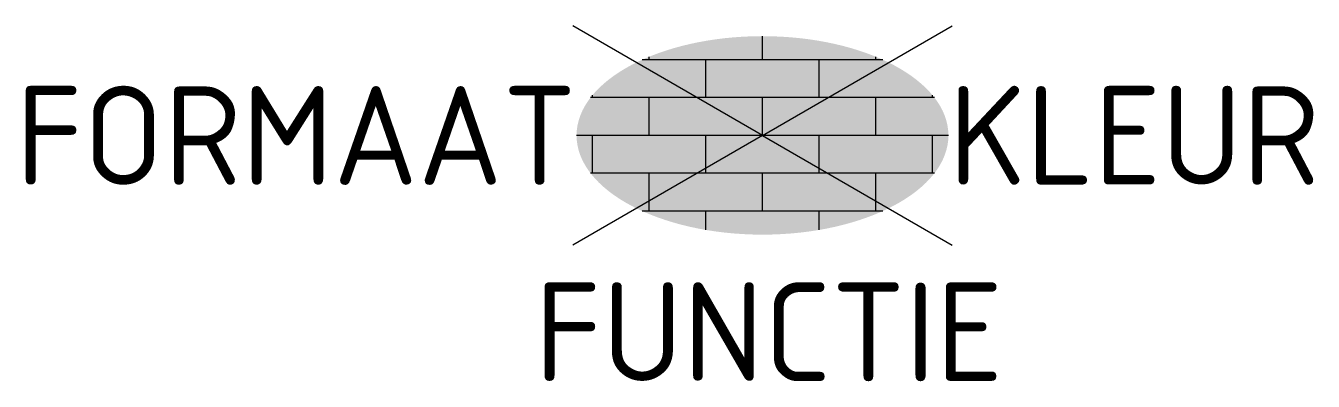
# Model space of a CAD drawing. Extents: x -13.5 to 10.1, y -4.5 to 2.
import ezdxf
from ezdxf.enums import TextEntityAlignment as Align

# ---------------------------------------------------------------- set-up
doc = ezdxf.new("R2010")
doc.units = 0
doc.styles.add('NLCS-ISO', font='NLCS-ISO.ttf')

msp = doc.modelspace()

# ---------------------------------------------------------------- hatches: boundary and pattern name
h = msp.add_hatch(color=254)
edge = h.paths.add_edge_path()
edge.add_ellipse((0, 0), major_axis=(3.395, 0), ratio=0.533267, start_angle=0, end_angle=360)

# ---------------------------------------------------------------- linework, layer by layer
for p, q in [((0, 0), (-3.464, 2)), ((0, 0), (3.464, 2)), ((0, 1.38), (0, 1.81)), ((-2.07, 1.38), (-2.07, 1.435)), ((2.07, 1.38), (2.07, 1.435)), ((2.197, 1.38), (-2.197, 1.38)), ((-1.035, 0.69), (-1.035, 1.38)), ((1.035, 0.69), (1.035, 1.38)), ((-3.105, 0.69), (-3.105, 0.732)), ((3.105, 0.69), (3.105, 0.732)), ((3.139, 0.69), (-3.139, 0.69)), ((-2.07, 0), (-2.07, 0.69)), ((0, 0), (0, 0.69)), ((2.07, 0), (2.07, 0.69)), ((0, 0), (-3.464, -2)), ((-1.035, -0.69), (-1.035, 0)), ((0, 0), (3.464, -2)), ((1.035, -0.69), (1.035, 0)), ((3.395, 0), (-3.395, 0)), ((-3.105, -0.69), (-3.105, 0)), ((3.105, -0.69), (3.105, 0)), ((3.139, -0.69), (-3.139, -0.69)), ((-2.07, -1.38), (-2.07, -0.69)), ((0, -1.38), (0, -0.69)), ((2.07, -1.38), (2.07, -0.69)), ((2.197, -1.38), (-2.197, -1.38)), ((-1.035, -1.724), (-1.035, -1.38)), ((1.035, -1.724), (1.035, -1.38))]:
    msp.add_line(p, q)

# ---------------------------------------------------------------- texts
at = {"style": 'NLCS-ISO'}
msp.add_attdef('FORMAAT', text='DF', height=1.8, dxfattribs=at).set_placement((-3.395, 0), align=Align.MIDDLE_RIGHT)
msp.add_attdef('KLEUR', text='G', height=1.8, dxfattribs=at).set_placement((3.395, 0), align=Align.MIDDLE_LEFT)
at = {"style": 'NLCS-ISO', "flags": 1}
msp.add_attdef('FUNCTIE', text='', height=1.8, dxfattribs=at).set_placement((0.116, -3.585), align=Align.MIDDLE_CENTER)

doc.saveas('drawing.dxf')
